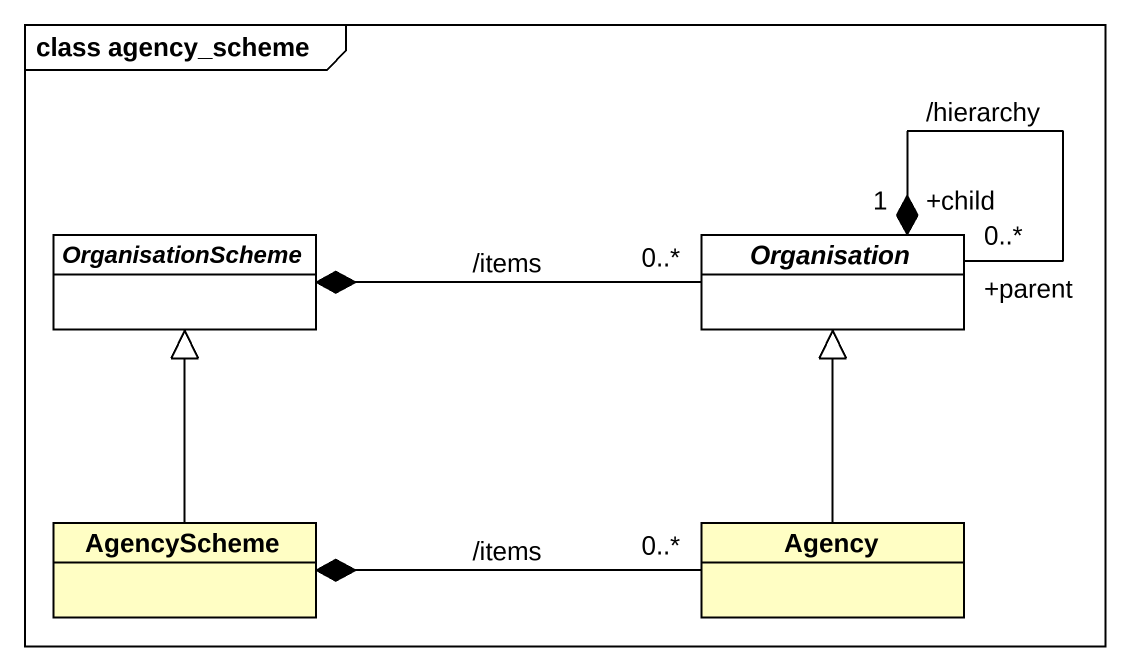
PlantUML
@startuml
mainframe class agency_scheme
hide circle
hide empty members
abstract class OrganisationScheme #FFFFFF
abstract class Organisation #FFFFFF
class AgencyScheme #FFFEC4
class Agency #FFFEC4
Organisation "0..*" -left-* OrganisationScheme : /items
Organisation "+parent\n0..*" --* "+child\n1" Organisation : /hierarchy
AgencyScheme -up-|> OrganisationScheme
Agency -up-|> Organisation
Agency "0..*" -left-* AgencyScheme : /items
@enduml
